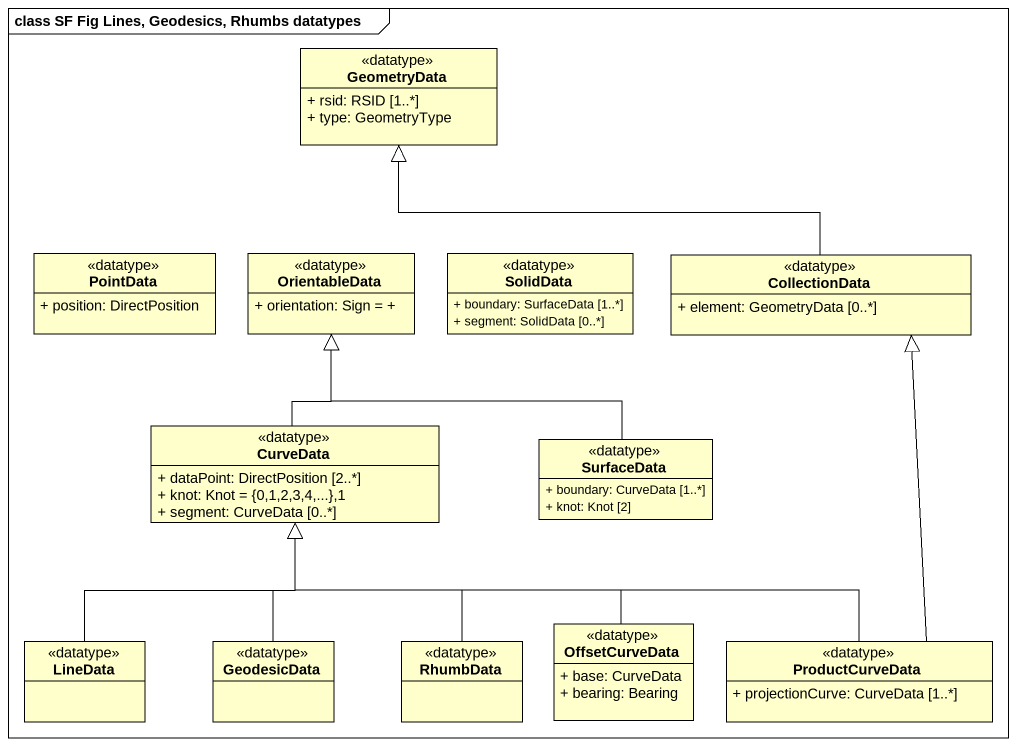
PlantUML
@startuml
mainframe class SF Fig Lines, Geodesics, Rhumbs datatypes
hide circle
hide empty members
skinparam classAttributeIconSize 0
class GeometryData <<datatype>> {
  + rsid: RSID [1..*]
  + type: GeometryType
}
class PointData <<datatype>> {
  + position: DirectPosition
}
class OrientableData <<datatype>> {
  + orientation: Sign = +
}
class SolidData <<datatype>> {
  + boundary: SurfaceData [1..*]
  + segment: SolidData [0..*]
}
class CollectionData <<datatype>> {
  + element: GeometryData [0..*]
}
class CurveData <<datatype>> {
  + dataPoint: DirectPosition [2..*]
  + knot: Knot = {0,1,2,3,4,...},1
  + segment: CurveData [0..*]
}
class SurfaceData <<datatype>> {
  + boundary: CurveData [1..*]
  + knot: Knot [2]
}
class LineData <<datatype>>
class GeodesicData <<datatype>>
class RhumbData <<datatype>>
class OffsetCurveData <<datatype>> {
  + base: CurveData
  + bearing: Bearing
}
class ProductCurveData <<datatype>> {
  + projectionCurve: CurveData [1..*]
}
CollectionData -left-|> GeometryData
CurveData -up-|> OrientableData
SurfaceData -up-|> OrientableData
LineData -up-|> CurveData
GeodesicData -up-|> CurveData
RhumbData -up-|> CurveData
OffsetCurveData -up-|> CurveData
ProductCurveData -up-|> CollectionData
ProductCurveData -left-|> CurveData
@enduml
